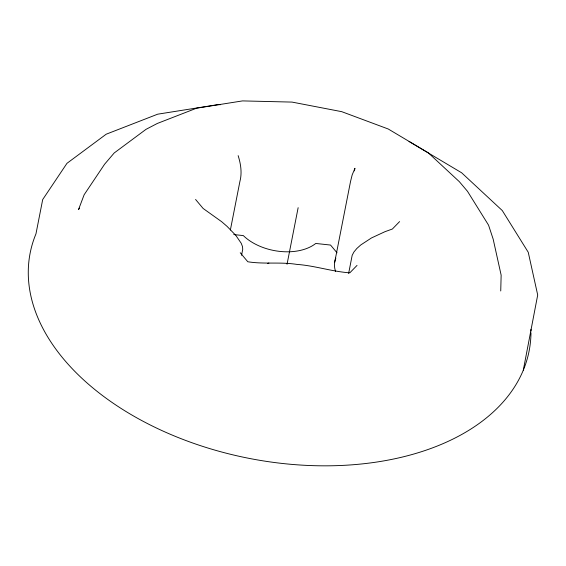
<?xml version="1.0" encoding="UTF-8"?>
<svg xmlns="http://www.w3.org/2000/svg" width="566" height="566" viewBox="0 0 566 566"><rect width="100%" height="100%" fill="white"/><g stroke="black" fill="none" stroke-linecap="round" stroke-linejoin="round"><path stroke-width="0.85" d="M500.74 290.974L501.143 275.147L493.17 239.142L488.55 225.141L467.495 191.315L459.337 181.679L428.335 152.87L388.219 128.991L341.737 111.672L292.049 102.092L242.538 100.904L196.586 108.191L157.313 123.459L146.028 129.338L114.198 152.969L104.59 164.232L84.143 194.754L78.532 209.576L79.495 208.139M230.376 230.001L239.885 181.552C242.184 172.977 240.798 163.956 238.145 155.636M241.555 255.273L242.736 249.245L242.481 246.535L241.215 243.267L235.803 235.378L227.044 226.358L221.66 221.695L203.144 208.479L195.574 199.451M287.04 264.272L298.148 207.665M334.662 262.391L350.545 181.431L352.172 174.908L354.939 168.314L354.429 170.911M348.621 273.477L352.179 255.308L353.927 251.99L356.813 248.509L360.768 244.951L371.466 237.953L384.979 231.685L392.38 229.018L399.596 221.596M523.302 370.171L537.7 294.985L528.241 252.252L502.29 210.566L461.63 172.779L409.027 141.465M357.026 265.404L349.809 272.833C331.902 271.595 314.738 265.638 296.789 264.393C280.51 261.768 264.025 264.386 247.802 261.761L240.232 252.733M267.428 263.466L268.921 263.07M220.591 104.689L217.96 104.632L157.695 114.183L106.189 134.206L66.965 163.326L42.698 199.557L35.962 233.864A254.233 159.308 11.1 0 0 247.575 458.071A254.233 159.308 11.1 0 0 530.986 332.78M233.751 234.557L243.316 235.59A45.252 28.357 11.1 0 0 315.757 243.458L330.544 245.057L337.032 252.797M530.972 329.299A254.233 159.308 11.1 0 1 530.993 331.039M335.581 271.461A45.252 28.357 11.1 0 1 335.85 258.089"/></g></svg>
